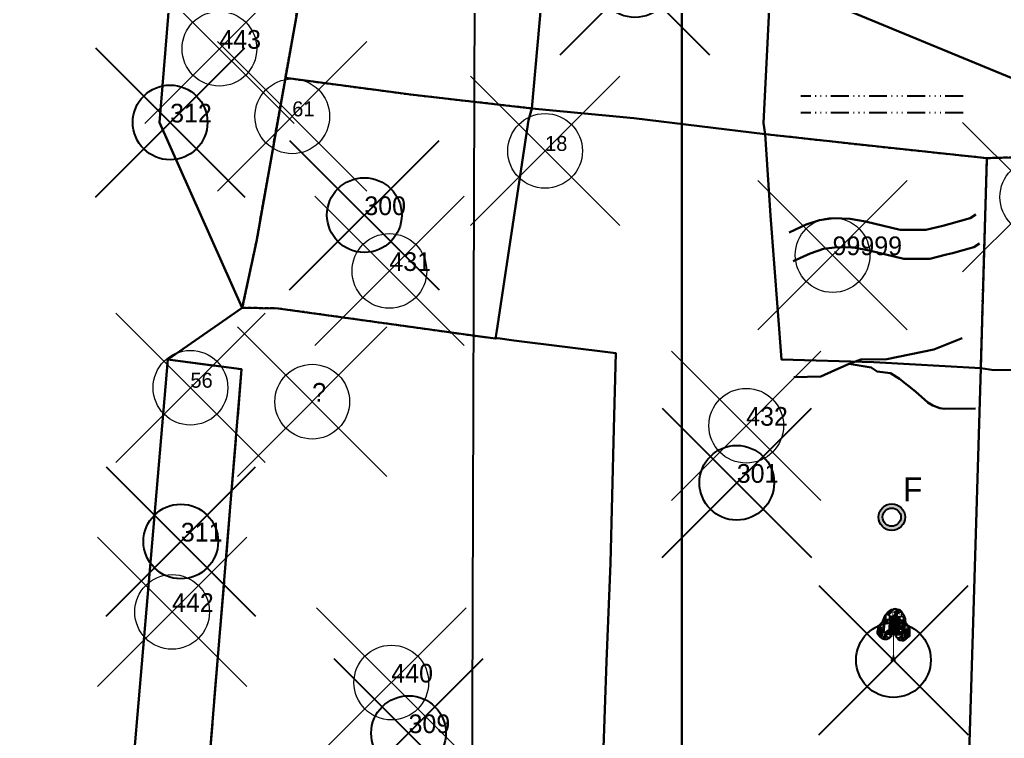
# Model space of a CAD drawing. Header units: millimetres. Extents: x -1419336 to 38707697, y -75591640 to 81.
# Drawn here: x 1562.3 to 1694.1, y -790.2 to -694 of the extents above; entities that cross this region are included whole.
import ezdxf

# ---------------------------------------------------------------- set-up
doc = ezdxf.new("R2010")
doc.units = ezdxf.units.MM
doc.header["$PDMODE"] = 35
doc.header["$PDSIZE"] = 10
for name, pattern in [('ACAD_ISO14W100', [24, 12, -3, 0, -3, 0, -3, 0, -3]), ('DASHED', [0.75, 0.5, -0.25]), ('DASHED2', [9.525, 6.35, -3.175])]:
    doc.linetypes.add(name, pattern=pattern)
for name, color, linetype in [('Image', 7, 'Continuous'), ('Legend', 250, 'Continuous'), ('Line_Marking_Adusting_Sheet', 1, 'Continuous'), ('Poly_Off', 7, 'Continuous'), ('Sym_F', 250, 'Continuous'), ('Sym_Tree', 92, 'Continuous'), ('Sym_Tree_1', 2, 'Continuous'), ('Text_Survey_No_Old', 5, 'Continuous')]:
    doc.layers.add(name, color=color, linetype=linetype)
for name, color, linetype, lineweight in [('Poly_Survey_Bndry', 250, 'Continuous', 30), ('Text_Map_In', 250, 'Continuous', 0), ('Text_Survey_No', 250, 'Continuous', 0)]:
    doc.layers.add(name, color=color, linetype=linetype, lineweight=lineweight)
doc.layers.add('Text_Chalta_No', color=5, linetype='Continuous', lineweight=0, true_color=0x0000ff)
doc.styles.get("Standard").update_dxf_attribs({"font": 'SakalBharati.ttf'})
picture_1 = doc.add_image_def('image2.jpg', size_in_pixel=(14666, 11006))

msp = doc.modelspace()

# ---------------------------------------------------------------- hatches: boundary and pattern name
at = {"layer": 'Sym_F'}
h = msp.add_hatch(color=256, dxfattribs=at)
h.paths.add_polyline_path([(1677.24, -760.57, 1), (1680.79, -760.57, 1)])
h.paths.add_polyline_path([(1680.23, -760.57, -1), (1677.8, -760.57, -1)], flags=16)

# ---------------------------------------------------------------- linework, layer by layer
at = {"layer": 'Legend', "lineweight": 30}
for points in [[(1650.92, -515.88), (1650.92, -559.54), (1650.92, -595.1), (1650.92, -632.33), (1650.92, -1082.31), (1650.92, -1143.69), (1650.92, -1184.92), (1650.92, -1220.54)], [(1665.89, -741.82), (1669.53, -741.76), (1671.41, -740.91), (1673.32, -740.06), (1674.88, -739.48), (1678.35, -739.43), (1684.67, -738.12), (1688.44, -736.62)], [(1673.32, -740.06), (1676.28, -740.52), (1677.05, -741.05), (1678.83, -741.31), (1680.04, -742.06), (1682.19, -743.77), (1683.84, -745.24), (1684.5, -745.63), (1685.46, -745.97), (1686.1, -746.07), (1690.22, -746.04)]]:
    msp.add_lwpolyline(points, dxfattribs=at)
at = {"layer": 'Legend', "linetype": 'ACAD_ISO14W100', "ltscale": 0.2, "flags": 128}
for points in [[(1688.58, -704.21), (1666.86, -704.21)], [(1688.58, -706.42), (1666.86, -706.42)]]:
    msp.add_lwpolyline(points, dxfattribs=at)
at = {"layer": 'Legend', "color": 5, "lineweight": 30}
for points in [[(1665.3, -722.44), (1667.58, -721.4), (1669.36, -720.79), (1671.2, -720.56), (1673.43, -720.63), (1675.5, -720.98), (1680.13, -722.11), (1682.18, -722.11), (1683.6, -722.11), (1685.84, -721.55), (1686.65, -721.34), (1689.52, -720.54), (1690.27, -720.06)], [(1665.8, -726.31), (1668.08, -725.26), (1669.86, -724.66), (1671.7, -724.43), (1673.93, -724.49), (1676, -724.85), (1680.63, -725.98), (1682.68, -725.98), (1684.1, -725.98), (1686.34, -725.41), (1687.16, -725.21), (1690.02, -724.41), (1690.77, -723.93)]]:
    msp.add_lwpolyline(points, dxfattribs=at)
at = {"layer": 'Line_Marking_Adusting_Sheet'}
msp.add_lwpolyline([(1621.71, -1142.63), (1623.46, -608.35)], dxfattribs=at)
at = {"layer": 'Poly_Off'}
for points in [[(1592.07, -732.53), (1580.98, -707.73), (1583.51, -676.6)], [(1582.08, -739.47), (1592.07, -732.53)], [(1583.87, -855.95), (1576.07, -809.97), (1582.08, -739.47)]]:
    msp.add_lwpolyline(points, dxfattribs=at)
at = {"layer": 'Poly_Survey_Bndry'}
for points in [[(1663.63, -671.96), (1666.11, -640.54), (1667.44, -615.42), (1816.47, -599.57), (1814.78, -633.18), (1813.07, -655.98), (1811.12, -685.26), (1810.08, -703.13), (1810.11, -703.56), (1788.05, -704.94), (1763.59, -706.47), (1751.55, -707.3), (1736.66, -708.14), (1718.64, -709.3), (1713.36, -709.75), (1695.01, -712.41), (1691.75, -712.51), (1675.59, -710.79), (1662.09, -709.29), (1661.84, -707.81)], [(1605.14, -657.28), (1601.66, -679.54), (1600.83, -684.88), (1597.84, -701.77), (1614.97, -704.04), (1630.85, -705.84), (1634.58, -663.9), (1634.83, -661.84), (1610.86, -658.25)], [(1663.63, -671.96), (1661.84, -707.81), (1662.09, -709.29), (1644.5, -707.17), (1630.85, -705.84), (1634.58, -663.9), (1634.83, -661.84)], [(1583.51, -676.6), (1599.18, -678.5), (1601.66, -679.54), (1600.83, -684.88), (1597.84, -701.77), (1593.96, -723.68), (1592.07, -732.53), (1580.98, -707.73)], [(1592.07, -732.53), (1593.96, -723.68), (1597.84, -701.77), (1614.97, -704.04), (1630.85, -705.84), (1630.4, -707.43), (1626.13, -735.6), (1625.98, -736.64), (1624.28, -736.45), (1596.88, -732.62)], [(1691.75, -712.51), (1695.01, -712.41), (1713.36, -709.75), (1718.64, -709.3), (1736.66, -708.14), (1751.55, -707.3), (1763.59, -706.47), (1788.05, -704.94), (1810.11, -703.56), (1810.41, -707.09), (1810.96, -739.86), (1764.47, -732.22), (1726.62, -727.02), (1719.19, -740.62), (1692.69, -740.88), (1690.93, -740.64)], [(1626.29, -736.62), (1625.98, -736.64), (1626.13, -735.6), (1630.4, -707.43), (1630.85, -705.84), (1644.5, -707.17), (1662.09, -709.29), (1662.79, -720.2), (1664.26, -739.47), (1676.61, -739.83), (1690.93, -740.64), (1689.94, -774.61), (1689.29, -795.13), (1689.24, -796.75), (1687.76, -796.73), (1670.58, -796.46), (1642.03, -796.04), (1640.27, -795.8), (1640.37, -792.73), (1640.81, -779.89), (1641.35, -766.74), (1641.82, -748.68), (1642.09, -738.63), (1628.44, -736.9)], [(1691.75, -712.51), (1690.93, -740.64), (1676.61, -739.83), (1664.26, -739.47), (1662.79, -720.2), (1662.09, -709.29), (1675.59, -710.79)], [(1751.31, -799.31), (1711.01, -796.47), (1704.64, -796.02), (1691.71, -795.21), (1689.29, -795.13), (1689.94, -774.61), (1690.93, -740.64), (1692.69, -740.88), (1719.19, -740.62), (1726.62, -727.02), (1764.47, -732.22), (1810.96, -739.86), (1811.32, -757.65), (1811.46, -759.34), (1811.49, -759.79), (1807.72, -788.66), (1805.72, -803.59), (1801.73, -803.19), (1763.9, -800.2)], [(1582.08, -739.47), (1576.07, -809.97), (1583.87, -855.95), (1586.83, -803.2), (1591.98, -740.78)]]:
    msp.add_lwpolyline(points, close=True, dxfattribs=at)
for points in [[(1630.85, -705.84), (1634.58, -663.9), (1634.83, -661.84)], [(1663.63, -671.96), (1661.84, -707.81), (1662.09, -709.29)], [(1630.85, -705.84), (1630.4, -707.43), (1626.13, -735.6), (1625.98, -736.64)], [(1662.09, -709.29), (1644.5, -707.17), (1630.85, -705.84)], [(1690.93, -740.64), (1676.61, -739.83), (1664.26, -739.47), (1662.79, -720.2), (1662.09, -709.29)], [(1690.93, -740.64), (1692.69, -740.88), (1719.19, -740.62), (1726.62, -727.02), (1764.47, -732.22), (1810.96, -739.86)], [(1640.37, -792.73), (1640.81, -779.89), (1641.35, -766.74), (1641.82, -748.68), (1642.09, -738.63), (1628.44, -736.9), (1626.29, -736.62), (1625.98, -736.64), (1624.28, -736.45), (1596.88, -732.62), (1592.07, -732.53), (1582.08, -739.47), (1591.98, -740.78), (1586.83, -803.2)], [(1625.98, -736.64), (1626.29, -736.62)], [(1640.27, -795.8), (1640.37, -792.73), (1640.81, -779.89), (1641.35, -766.74), (1641.82, -748.68), (1642.09, -738.63), (1628.44, -736.9), (1626.29, -736.62)], [(1689.29, -795.13), (1689.94, -774.61), (1690.93, -740.64)]]:
    msp.add_lwpolyline(points, dxfattribs=at)
at = {"layer": 'Poly_Survey_Bndry', "linetype": 'DASHED'}
for points in [[(1601.66, -679.54), (1600.83, -684.88), (1597.84, -701.77)], [(1597.84, -701.77), (1593.96, -723.68), (1592.07, -732.53)], [(1630.85, -705.84), (1614.97, -704.04), (1597.84, -701.77)], [(1691.75, -712.51), (1695.01, -712.41), (1713.36, -709.75), (1718.64, -709.3), (1736.66, -708.14), (1751.55, -707.3), (1763.59, -706.47), (1788.05, -704.94), (1810.11, -703.56)], [(1662.09, -709.29), (1675.59, -710.79), (1691.75, -712.51)], [(1691.75, -712.51), (1690.93, -740.64)], [(1592.07, -732.53), (1596.88, -732.62), (1624.28, -736.45), (1625.98, -736.64)]]:
    msp.add_lwpolyline(points, dxfattribs=at)
at = {"layer": 'Poly_Survey_Bndry', "linetype": 'DASHED2'}
msp.add_lwpolyline([(1582.08, -739.47), (1591.98, -740.78), (1586.83, -803.2), (1583.87, -855.95)], dxfattribs=at)
at = {"layer": 'Sym_F'}
for major_axis in [(1.78, 0), (1.22, 0)]:
    msp.add_ellipse((1679.02, -760.57), major_axis=major_axis, ratio=1, dxfattribs=at)
at = {"layer": 'Sym_Tree'}
for p, q in [((1679.49, -772.88), (1679.25, -772.91)), ((1678.89, -779.7), (1679.54, -779.7))]:
    msp.add_line(p, q, dxfattribs=at)
at = {"layer": 'Sym_Tree', "color": 82, "const_width": 0.8}
for points in [[(1678.93, -776.37), (1679.03, -773.74)], [(1679.02, -776.38), (1679.13, -773.76)], [(1679.37, -775.99), (1679.47, -773.37)], [(1679.7, -776.43), (1679.81, -773.81)], [(1678.27, -775.76), (1678.61, -776.25)], [(1678.79, -775.88), (1679.14, -776.37)], [(1680.62, -776), (1680.13, -776.33)], [(1680.24, -775.78), (1680.59, -776.27)]]:
    msp.add_lwpolyline(points, dxfattribs=at)
at = {"layer": 'Sym_Tree', "color": 34}
msp.add_lwpolyline([(1679.25, -779.7, 0.48, 0.16, 0), (1679.25, -779.04, 0.16, 0.16, 0), (1679.25, -776.35, 0.16, 0.16, 0)], format="xyseb", dxfattribs=at)
at = {"layer": 'Sym_Tree', "color": 82}
msp.add_open_spline([(1679.03, -776.46), (1678.88, -776.63), (1678.65, -776.88), (1678.2, -776.98), (1677.81, -776.95), (1677.47, -776.62), (1677, -776.22), (1677.21, -775.61), (1677.22, -775.01), (1677.92, -774.67), (1677.94, -773.84), (1678.46, -773.31), (1678.87, -772.95), (1679.16, -772.91), (1679.25, -772.91)], degree=3, knots=[0, 0, 0, 0, 0.357151, 0.545743, 0.741494, 0.970117, 1.319935, 1.641608, 1.935314, 2.250626, 2.755061, 3.137005, 3.457298, 3.618487, 3.618487, 3.618487, 3.618487], dxfattribs=at)
at = {"layer": 'Sym_Tree', "color": 82, "start_tangent": (1679.254488, -779.701269), "end_tangent": (1679.254488, -779.701269)}
msp.add_spline([(1679.49, -776.46), (1679.93, -776.94), (1680.25, -777.06), (1680.6, -777.07), (1680.96, -776.86), (1681.42, -776.42), (1681.43, -775.84), (1681.37, -775.31), (1681.01, -774.86), (1680.79, -773.97), (1680.43, -773.38), (1680, -772.99), (1679.49, -772.88)], degree=3, dxfattribs=at)
at = {"layer": 'Sym_Tree', "color": 82}
for points in [[(1678.24, -773.52), (1678.08, -773.8), (1678, -774.08), (1677.93, -774.34)], [(1678.36, -773.92), (1678.21, -773.59), (1678.08, -773.8), (1678.01, -774.04)], [(1679.26, -772.91), (1678.54, -773.25), (1678.24, -773.52), (1678.08, -773.8)], [(1678.15, -773.82), (1678.11, -773.81), (1678.4, -773.42), (1678.54, -773.25)], [(1678.3, -774.2), (1678.36, -773.92), (1678.36, -773.92), (1678.21, -773.59)], [(1678.34, -773.52), (1678.3, -773.48), (1678.22, -773.62), (1678.24, -773.67)], [(1678.22, -773.62), (1678.24, -773.67), (1678.27, -773.57), (1678.34, -773.52)], [(1678.4, -773.42), (1678.54, -773.25), (1678.24, -773.52), (1678.4, -773.42)], [(1678.36, -773.92), (1678.24, -773.67), (1678.32, -773.52), (1678.65, -773.31)], [(1678.24, -773.52), (1678.4, -773.42), (1678.34, -773.52), (1678.3, -773.48)], [(1678.32, -773.6), (1678.26, -773.62), (1678.24, -773.67), (1678.32, -773.6)], [(1678.24, -773.67), (1678.32, -773.6), (1679.1, -773.95), (1679.38, -774.07)], [(1678.32, -773.6), (1678.32, -773.55), (1678.32, -773.6), (1678.26, -773.62)], [(1678.27, -773.57), (1678.34, -773.52), (1679.26, -772.91), (1679.06, -772.93)], [(1678.32, -773.52), (1678.65, -773.31), (1678.68, -773.78), (1678.32, -773.6)], [(1678.58, -773.36), (1678.65, -773.31), (1678.32, -773.6), (1678.32, -773.55)], [(1678.68, -773.78), (1678.32, -773.6), (1678.33, -773.69), (1678.68, -773.78)], [(1678.33, -773.69), (1678.68, -773.78), (1678.65, -773.31), (1679.39, -773.02)], [(1678.62, -773.29), (1678.42, -773.41), (1678.34, -773.52), (1678.62, -773.29)], [(1678.65, -773.31), (1678.42, -773.41), (1678.37, -773.56), (1678.42, -773.59)], [(1678.37, -773.56), (1678.42, -773.59), (1678.58, -773.36), (1678.65, -773.31)], [(1678.65, -773.31), (1679.39, -773.02), (1678.65, -773.31), (1678.42, -773.41)], [(1678.54, -773.25), (1678.84, -773.11), (1678.62, -773.29), (1678.42, -773.41)], [(1678.84, -773.11), (1678.87, -773), (1678.69, -773.11), (1678.54, -773.25)], [(1678.69, -773.11), (1678.54, -773.25), (1678.84, -773.11), (1678.72, -773.11)], [(1678.84, -773.11), (1678.72, -773.11), (1678.54, -773.25), (1678.84, -773.11)], [(1679.72, -772.91), (1679.12, -773.3), (1678.66, -773.31), (1679.26, -772.91)], [(1678.66, -773.31), (1679.26, -772.91), (1679.46, -772.91), (1679.34, -773.05)], [(1679.26, -772.91), (1679.06, -772.93), (1678.87, -773), (1678.69, -773.11)], [(1678.87, -773), (1678.69, -773.11), (1678.98, -772.97), (1679.06, -772.93)], [(1679.02, -772.96), (1678.98, -772.97), (1678.69, -773.11), (1678.84, -773.11)], [(1679.02, -772.96), (1678.84, -773.11), (1678.85, -773.04), (1678.69, -773.11)], [(1678.69, -773.11), (1678.84, -773.11), (1678.96, -772.99), (1678.97, -772.98)], [(1678.85, -773.04), (1678.69, -773.11), (1678.84, -773.11), (1678.87, -773)], [(1679.89, -773.8), (1679.14, -773.78), (1678.82, -773.92), (1678.7, -773.67)], [(1678.79, -773.52), (1679.07, -773.29), (1679.72, -772.91), (1679.89, -773.8)], [(1679.11, -773.36), (1679.12, -773.3), (1678.79, -773.52), (1679.07, -773.29)], [(1678.95, -773), (1678.95, -773), (1679.02, -772.96), (1678.84, -773.11)], [(1678.96, -772.99), (1678.97, -772.98), (1678.86, -773.01), (1678.84, -773.11)], [(1678.86, -773.01), (1678.84, -773.11), (1678.97, -772.98), (1678.93, -773)], [(1678.98, -772.97), (1679.06, -772.93), (1678.86, -773.01), (1679.06, -772.93)], [(1678.86, -773.01), (1679.06, -772.93), (1679.02, -772.96), (1678.98, -772.97)], [(1678.97, -772.98), (1678.93, -773), (1678.95, -773)], [(1679.89, -773.8), (1679.14, -773.78), (1679.12, -774.16), (1679.06, -774.36)], [(1679.72, -772.91), (1679.89, -773.8), (1679.14, -773.78), (1679.11, -773.31)], [(1680.09, -773.05), (1679.91, -772.96), (1679.11, -773.32), (1679.12, -773.36)], [(1679.11, -773.32), (1679.12, -773.36), (1679.12, -773.3)], [(1679.12, -773.3), (1679.12, -773.3), (1679.11, -773.36), (1679.12, -773.3)], [(1679.14, -773.78), (1679.11, -773.31), (1679.89, -773.8), (1679.14, -773.78)], [(1679.26, -772.91), (1679.49, -772.88), (1679.72, -772.91), (1679.12, -773.3)], [(1679.76, -774.44), (1679.87, -774.08), (1679.89, -773.8), (1679.14, -773.78)], [(1679.46, -772.91), (1679.34, -773.05), (1679.2, -773.09), (1679.3, -772.99)], [(1679.2, -773.09), (1679.22, -773.03), (1679.3, -772.99), (1679.25, -772.91)], [(1679.2, -773.09), (1679.3, -772.99), (1679.34, -773.05), (1679.2, -773.09)], [(1679.34, -773.05), (1679.2, -773.09), (1679.22, -773.03), (1679.3, -772.99)], [(1679.3, -772.99), (1679.25, -772.91), (1679.46, -772.91), (1679.3, -772.99)], [(1679.46, -772.91), (1679.3, -772.99), (1679.49, -772.88), (1679.72, -772.91)], [(1679.47, -774.42), (1679.42, -774.05), (1679.43, -773.77), (1680.18, -773.84)], [(1680.55, -773.63), (1680.3, -773.37), (1679.72, -772.91), (1679.43, -773.77)], [(1679.72, -772.91), (1679.43, -773.77), (1680.18, -773.84), (1680.26, -773.39)], [(1680.18, -773.84), (1680.26, -773.39), (1679.43, -773.77), (1680.18, -773.84)], [(1679.43, -773.77), (1680.18, -773.84), (1680.15, -774.23), (1680.18, -774.44)], [(1679.43, -773.77), (1680.18, -773.84), (1680.48, -774.03), (1680.63, -773.79)], [(1679.53, -773.01), (1679.45, -772.96), (1679.65, -773.06), (1679.45, -772.96)], [(1679.65, -773.06), (1679.45, -772.96), (1679.49, -772.99), (1679.53, -773.01)], [(1680.63, -773.79), (1680.55, -773.71), (1679.74, -773.96), (1679.45, -774.04)], [(1679.49, -772.88), (1679.72, -772.91), (1679.99, -773.01), (1679.91, -772.96)], [(1679.54, -773.01), (1679.57, -773.04), (1679.55, -773.03)], [(1680.53, -773.8), (1680.18, -773.84), (1680.26, -773.39), (1679.58, -773)], [(1680.26, -773.39), (1679.58, -773), (1680.27, -773.39), (1680.48, -773.51)], [(1679.72, -772.91), (1680.38, -773.34), (1680.65, -773.64), (1680.78, -773.94)], [(1680.61, -773.69), (1680.55, -773.63), (1679.72, -772.91), (1679.91, -772.96)], [(1679.72, -772.91), (1679.91, -772.96), (1680.09, -773.05), (1680.25, -773.19)], [(1680.09, -773.05), (1680.25, -773.19), (1679.99, -773.01), (1679.91, -772.96)], [(1679.95, -772.99), (1679.99, -773.01), (1680.25, -773.19), (1680.11, -773.16)], [(1680.01, -773.03), (1680.01, -773.03), (1679.95, -772.99), (1680.11, -773.16)], [(1679.95, -772.99), (1680.11, -773.16), (1680.1, -773.09), (1680.25, -773.19)], [(1680.25, -773.19), (1680.11, -773.16), (1680.01, -773.03), (1679.99, -773.01)], [(1680.01, -773.03), (1679.99, -773.01), (1680.1, -773.06), (1680.11, -773.16)], [(1680.1, -773.06), (1680.11, -773.16), (1679.99, -773.01), (1680.03, -773.04)], [(1680.1, -773.09), (1680.25, -773.19), (1680.11, -773.16), (1680.09, -773.05)], [(1680.11, -773.16), (1680.09, -773.05), (1680.25, -773.19), (1680.38, -773.34)], [(1680.25, -773.19), (1680.38, -773.34), (1680.11, -773.16), (1680.22, -773.18)], [(1680.11, -773.16), (1680.22, -773.18), (1680.38, -773.34), (1680.11, -773.16)], [(1680.38, -773.34), (1680.11, -773.16), (1680.3, -773.37), (1680.48, -773.51)], [(1680.57, -773.63), (1680.26, -773.39), (1680.18, -773.84), (1680.55, -773.71)], [(1680.18, -773.84), (1680.55, -773.71), (1680.53, -773.8), (1680.18, -773.84)], [(1680.48, -774.03), (1680.63, -773.79), (1680.57, -773.63), (1680.26, -773.39)], [(1680.51, -773.67), (1680.46, -773.69), (1680.33, -773.44), (1680.26, -773.39)], [(1680.33, -773.44), (1680.26, -773.39), (1680.55, -773.71), (1680.57, -773.66)], [(1680.27, -773.39), (1680.48, -773.51), (1680.51, -773.67), (1680.46, -773.69)], [(1680.3, -773.37), (1680.48, -773.51), (1680.55, -773.63), (1680.3, -773.37)], [(1680.7, -773.96), (1680.74, -773.95), (1680.5, -773.53), (1680.38, -773.34)], [(1680.5, -773.53), (1680.38, -773.34), (1680.65, -773.64), (1680.5, -773.53)], [(1680.5, -774.31), (1680.48, -774.03), (1680.48, -774.03), (1680.67, -773.72)], [(1680.48, -774.03), (1680.67, -773.72), (1680.78, -773.94), (1680.81, -774.19)], [(1680.65, -773.64), (1680.5, -773.53), (1680.55, -773.63), (1680.59, -773.6)], [(1680.55, -773.63), (1680.59, -773.6), (1680.65, -773.75), (1680.63, -773.79)], [(1680.65, -773.75), (1680.63, -773.79), (1680.61, -773.69), (1680.55, -773.63)], [(1680.55, -773.71), (1680.57, -773.66), (1680.55, -773.71), (1680.62, -773.74)], [(1680.55, -773.71), (1680.62, -773.74), (1680.63, -773.79), (1680.55, -773.71)], [(1680.65, -773.64), (1680.78, -773.94), (1680.82, -774.23), (1680.85, -774.5)], [(1677.33, -775.05), (1677.26, -775.18), (1677.23, -775.33), (1677.21, -775.43)], [(1677.51, -775.05), (1677.53, -775.65), (1677.21, -775.41), (1677.53, -775.65)], [(1677.57, -774.97), (1677.5, -774.98), (1677.33, -775.05), (1677.26, -775.18)], [(1677.49, -775.08), (1677.4, -775.06), (1677.29, -775.15), (1677.26, -775.36)], [(1677.37, -775.12), (1677.4, -775.06), (1677.29, -775.15), (1677.33, -775.05)], [(1677.29, -775.15), (1677.33, -775.05), (1677.35, -775.3), (1677.35, -775.23)], [(1677.43, -775.08), (1678.02, -774.88), (1677.33, -775.04), (1677.4, -774.98)], [(1677.33, -775.04), (1677.4, -774.98), (1677.44, -774.94), (1677.51, -774.88)], [(1677.48, -775.12), (1677.35, -775.23), (1677.55, -775.09), (1677.51, -775.05)], [(1677.35, -775.23), (1677.37, -775.12), (1677.49, -775.08)], [(1677.49, -775.08), (1677.49, -775.08), (1677.37, -775.12), (1677.4, -775.06)], [(1677.51, -774.89), (1677.44, -774.94), (1677.4, -774.98), (1677.48, -774.97)], [(1677.4, -774.98), (1677.48, -774.97), (1677.5, -774.98), (1677.57, -774.97)], [(1677.53, -775.07), (1677.59, -775.03), (1677.49, -775.08), (1677.4, -775.06)], [(1677.55, -775.09), (1677.51, -775.05), (1677.43, -775.08), (1678.02, -774.88)], [(1677.44, -774.94), (1677.51, -774.88), (1677.56, -774.83), (1677.59, -774.95)], [(1677.56, -774.83), (1677.59, -774.95), (1677.5, -774.98), (1677.44, -774.94)], [(1677.5, -774.98), (1677.44, -774.94), (1677.51, -774.88), (1677.52, -774.94)], [(1677.44, -774.94), (1677.5, -774.94), (1677.51, -774.89), (1677.44, -774.94)], [(1677.5, -774.94), (1677.5, -774.94), (1677.44, -774.94), (1677.5, -774.94)], [(1677.54, -774.9), (1677.48, -774.97), (1677.69, -774.73)], [(1677.59, -774.95), (1677.5, -774.94), (1677.54, -774.9), (1677.48, -774.97)], [(1677.51, -774.89), (1677.54, -774.9), (1677.5, -774.94)], [(1677.5, -774.98), (1677.57, -774.97), (1677.59, -774.95), (1677.5, -774.94)], [(1677.57, -774.97), (1677.57, -774.97), (1677.57, -774.97), (1677.5, -774.98)], [(1677.51, -774.88), (1677.52, -774.94), (1677.51, -774.89), (1677.54, -774.9)], [(1677.7, -775.23), (1677.6, -775.02), (1677.51, -775.05), (1677.53, -775.65)], [(1677.6, -775.02), (1677.6, -775.13), (1677.51, -775.05), (1677.6, -775.02)], [(1677.51, -775.05), (1677.6, -775.02), (1677.59, -775.12), (1677.51, -775.08)], [(1677.59, -775.12), (1677.51, -775.08), (1677.59, -775.12), (1677.6, -775.04)], [(1678.19, -774.79), (1678.08, -776), (1677.53, -775.65), (1677.81, -775.07)], [(1678.08, -776), (1677.53, -775.65), (1677.57, -774.97), (1677.82, -774.92)], [(1677.59, -775.12), (1677.6, -775.04), (1677.53, -775.07), (1677.59, -775.03)], [(1677.53, -775.65), (1677.81, -775.07), (1677.77, -775.9), (1677.77, -776.22)], [(1677.56, -774.83), (1677.57, -774.86), (1677.69, -774.73), (1677.83, -774.64)], [(1677.69, -774.73), (1677.69, -774.73), (1677.56, -774.83), (1677.57, -774.86)], [(1677.83, -774.79), (1677.83, -774.64), (1677.57, -774.97)], [(1677.69, -774.73), (1677.83, -774.64), (1677.57, -774.97), (1677.57, -774.86)], [(1677.57, -774.97), (1677.57, -774.86), (1677.64, -774.94), (1677.83, -774.64)], [(1677.57, -774.97), (1677.82, -774.92), (1678, -774.77), (1677.82, -774.92)], [(1677.57, -774.97), (1677.57, -774.97), (1677.57, -774.97)], [(1677.57, -774.97), (1677.57, -774.97), (1677.57, -774.97)], [(1677.59, -775.14), (1677.64, -775.1), (1677.6, -775.02), (1677.6, -775.13)], [(1677.81, -774.95), (1677.81, -775.07), (1677.7, -775.23), (1677.6, -775.02)], [(1677.64, -774.94), (1677.83, -774.64), (1677.83, -774.79), (1677.95, -774.79)], [(1677.83, -774.85), (1677.83, -774.79), (1677.64, -774.94), (1677.83, -774.85)], [(1677.64, -774.94), (1677.83, -774.85), (1677.83, -774.79), (1677.65, -774.91)], [(1677.83, -774.79), (1677.65, -774.91), (1677.83, -774.85), (1677.83, -774.79)], [(1677.69, -774.73), (1677.83, -774.64), (1677.93, -774.34), (1677.9, -774.34)], [(1677.82, -774.54), (1677.82, -774.54), (1677.69, -774.73), (1677.83, -774.64)], [(1677.81, -775.07), (1677.81, -774.95), (1677.72, -775.27), (1677.7, -775.23)], [(1677.76, -775.35), (1677.81, -775.3), (1677.81, -775.07), (1677.81, -774.95)], [(1678, -774.77), (1677.82, -774.92), (1677.81, -775.07), (1677.82, -774.92)], [(1678.19, -774.79), (1678, -774.77), (1677.86, -775.23), (1677.81, -775.07)], [(1677.81, -775.07), (1677.82, -774.92), (1677.83, -774.79)], [(1677.86, -775.23), (1677.81, -775.07), (1677.81, -775.07), (1677.81, -774.95)], [(1677.81, -775.07), (1677.81, -774.95), (1677.81, -774.95), (1677.91, -774.96)], [(1677.81, -774.95), (1677.91, -774.96), (1677.81, -774.95), (1677.81, -775.07)], [(1678.14, -774.14), (1677.93, -774.34), (1678, -774.77), (1677.83, -774.79)], [(1677.83, -774.79), (1677.83, -774.79), (1677.83, -774.79), (1677.83, -774.64)], [(1677.83, -774.85), (1677.83, -774.79), (1677.86, -774.68), (1677.83, -774.64)], [(1678, -774.77), (1677.83, -774.79), (1678.28, -774.81), (1678.76, -774.81)], [(1677.83, -774.79), (1677.83, -774.79), (1677.83, -774.79)], [(1677.83, -774.79), (1677.95, -774.79), (1677.83, -774.85), (1677.83, -774.79)], [(1677.93, -774.34), (1677.9, -774.34), (1677.88, -774.43), (1677.84, -774.49)], [(1677.84, -774.61), (1677.86, -774.68), (1677.93, -774.34), (1677.98, -774.52)], [(1677.88, -774.43), (1677.84, -774.49), (1677.84, -774.61), (1677.86, -774.68)], [(1677.85, -774.56), (1677.86, -774.68), (1678.02, -774.09), (1678.04, -774.03)], [(1677.88, -774.43), (1677.93, -774.34), (1677.85, -774.56), (1677.86, -774.68)], [(1677.93, -774.34), (1677.98, -774.52), (1677.88, -774.43), (1677.93, -774.34)], [(1677.96, -774.17), (1677.9, -774.34), (1678.15, -773.82), (1678.11, -773.81)], [(1678.01, -773.94), (1677.97, -774.1), (1677.96, -774.17), (1677.9, -774.34)], [(1678, -774.08), (1678.01, -774.04), (1677.9, -774.34), (1677.93, -774.34)], [(1677.96, -774.26), (1677.9, -774.34), (1677.97, -774.1), (1678.02, -774.09)], [(1677.94, -774.29), (1677.97, -774.19), (1677.96, -774.26), (1677.9, -774.34)], [(1677.9, -774.34), (1677.93, -774.34), (1677.95, -774.28), (1677.96, -774.26)], [(1678.36, -773.92), (1678.11, -773.81), (1678.14, -774.14), (1677.93, -774.34)], [(1678, -774.08), (1677.93, -774.34), (1678.3, -774.2), (1678.36, -773.92)], [(1677.98, -774.11), (1678.01, -773.94), (1677.94, -774.29), (1677.97, -774.19)], [(1677.95, -774.28), (1677.96, -774.26), (1677.97, -774.19), (1678.01, -774.04)], [(1677.97, -774.19), (1678.01, -774.04), (1678.02, -773.93), (1678.01, -773.93)], [(1677.97, -774.1), (1678.02, -774.09), (1678.01, -773.94), (1677.97, -774.1)], [(1678.01, -773.93), (1678.08, -773.8), (1677.98, -774.11), (1678.01, -773.94)], [(1678.02, -774.09), (1678.04, -774.03), (1678, -774.08), (1678.01, -774.04)], [(1678, -774.77), (1678.53, -774.72), (1678.14, -774.14), (1678.39, -774.51)], [(1678.14, -774.14), (1678.39, -774.51), (1678.53, -774.72), (1678, -774.77)], [(1678.6, -774.36), (1678.53, -774.72), (1678, -774.77), (1678.53, -774.72)], [(1678.53, -774.72), (1678, -774.77), (1678.28, -774.81)], [(1678.19, -774.79), (1678.47, -774.97), (1678.19, -774.79), (1678, -774.77)], [(1678.08, -773.8), (1678.01, -774.04), (1678.14, -774.14), (1678.36, -773.92)], [(1678.01, -774.04), (1678.05, -773.88), (1678.08, -773.8), (1678.05, -773.88)], [(1678.08, -773.8), (1678.05, -773.88), (1678.01, -773.93), (1678.08, -773.8)], [(1678.02, -773.93), (1678.01, -773.93), (1678.01, -774.04), (1678.05, -773.88)], [(1678.14, -774.14), (1678.36, -773.92), (1678.36, -773.92), (1678.11, -773.81)], [(1678.66, -774.16), (1679.03, -774.16), (1678.6, -774.36), (1678.14, -774.14)], [(1678.6, -774.36), (1678.14, -774.14), (1678.6, -774.36), (1678.53, -774.72)], [(1678.47, -774.97), (1678.51, -774.81), (1678.19, -774.79), (1678.47, -774.97)], [(1678.28, -774.81), (1678.76, -774.81), (1679.31, -774.44), (1679.41, -774.08)], [(1678.28, -774.81), (1678.28, -774.81), (1678.47, -774.97), (1678.51, -774.81)], [(1679.87, -775.55), (1678.78, -775.59), (1678.65, -774.79), (1678.53, -776)], [(1678.66, -774.16), (1678.6, -774.36), (1678.6, -774.36), (1678.66, -774.16)], [(1679.1, -773.95), (1679.38, -774.07), (1678.66, -774.16), (1679.03, -774.16)], [(1679.06, -774.36), (1679.12, -774.16), (1679.87, -775.55), (1678.78, -775.59)], [(1680.18, -774.44), (1680.15, -774.23), (1679.23, -775.51), (1680.3, -775.69)], [(1679.23, -775.51), (1680.3, -775.69), (1680.53, -774.92), (1680.49, -776.12)], [(1680.45, -774.92), (1679.96, -774.85), (1679.47, -774.42), (1679.42, -774.05)], [(1679.74, -773.96), (1679.45, -774.04), (1680.15, -774.23), (1679.79, -774.18)], [(1679.99, -774.92), (1679.99, -774.92), (1679.78, -775.05), (1679.76, -774.89)], [(1680.15, -774.23), (1679.79, -774.18), (1680.18, -774.44), (1680.67, -774.27)], [(1680.73, -774.91), (1680.89, -774.95), (1680.45, -774.92), (1679.96, -774.85)], [(1680.15, -774.23), (1680.18, -774.44), (1680.18, -774.44), (1680.15, -774.23)], [(1680.18, -774.44), (1680.67, -774.27), (1680.18, -774.44), (1680.21, -774.8)], [(1680.18, -774.44), (1680.21, -774.8), (1680.73, -774.91), (1680.21, -774.8)], [(1680.73, -774.91), (1680.21, -774.8), (1680.67, -774.27), (1680.38, -774.6)], [(1680.67, -774.27), (1680.38, -774.6), (1680.21, -774.8), (1680.73, -774.91)], [(1680.21, -774.8), (1680.73, -774.91), (1680.45, -774.92)], [(1680.24, -775.05), (1680.22, -774.89), (1680.53, -774.92), (1680.24, -775.05)], [(1680.53, -774.92), (1680.24, -775.05), (1680.53, -774.92), (1680.73, -774.91)], [(1680.32, -773.94), (1680.33, -774.02), (1680.36, -774.08), (1680.32, -773.94)], [(1680.78, -773.94), (1680.81, -774.19), (1680.67, -774.27), (1680.48, -774.03)], [(1680.67, -774.27), (1680.48, -774.03), (1680.48, -774.03), (1680.74, -773.95)], [(1680.48, -774.03), (1680.74, -773.95), (1680.67, -774.27), (1680.85, -774.5)], [(1680.82, -774.23), (1680.85, -774.5), (1680.5, -774.31), (1680.48, -774.03)], [(1680.53, -774.92), (1680.49, -776.12), (1681.08, -775.85), (1680.87, -775.24)], [(1680.49, -776.12), (1681.08, -775.85), (1681.12, -775.17), (1680.89, -775.09)], [(1680.53, -774.92), (1680.73, -774.91), (1680.81, -775.39), (1680.87, -775.24)], [(1680.67, -774.27), (1680.85, -774.5), (1680.73, -774.91), (1680.89, -774.95)], [(1680.84, -774.33), (1680.88, -774.5), (1680.7, -773.96), (1680.74, -773.95)], [(1681.13, -775.29), (1681.17, -775.26), (1681.25, -775.29), (1680.7, -775.02)], [(1681.25, -775.29), (1680.7, -775.02), (1681.35, -775.27), (1681.3, -775.2)], [(1681.12, -775.17), (1680.89, -775.09), (1680.73, -774.91), (1680.89, -775.09)], [(1680.73, -774.91), (1680.89, -775.09), (1680.87, -775.24), (1680.89, -775.09)], [(1681.06, -775.13), (1680.91, -774.81), (1680.89, -774.95), (1680.77, -774.94)], [(1680.89, -774.95), (1680.77, -774.94), (1680.89, -775.01), (1680.89, -774.95)], [(1680.81, -774.19), (1680.79, -774.02), (1680.78, -773.94), (1680.79, -774.02)], [(1680.82, -774.08), (1680.78, -773.94), (1680.83, -774.26), (1680.82, -774.09)], [(1680.9, -774.72), (1680.88, -774.84), (1680.79, -774.24), (1680.78, -774.17)], [(1680.79, -774.24), (1680.78, -774.17), (1680.82, -774.23), (1680.81, -774.19)], [(1680.91, -774.77), (1680.88, -774.84), (1680.85, -774.5), (1680.78, -774.67)], [(1680.85, -774.5), (1680.78, -774.67), (1680.89, -774.6), (1680.85, -774.5)], [(1680.82, -774.08), (1680.82, -774.08), (1680.81, -774.19), (1680.79, -774.02)], [(1680.85, -774.25), (1680.79, -774.24), (1680.82, -774.09), (1680.85, -774.25)], [(1680.83, -774.42), (1680.88, -774.5), (1680.85, -774.25), (1680.79, -774.24)], [(1680.82, -774.23), (1680.81, -774.19), (1680.88, -774.5), (1680.85, -774.5)], [(1680.84, -774.43), (1680.83, -774.42), (1680.83, -774.35), (1680.81, -774.19)], [(1680.83, -774.26), (1680.82, -774.09), (1680.85, -774.44), (1680.83, -774.35)], [(1680.82, -774.09), (1680.85, -774.25), (1680.84, -774.33), (1680.88, -774.5)], [(1680.85, -774.44), (1680.83, -774.35), (1680.83, -774.42), (1680.88, -774.5)], [(1680.88, -774.5), (1680.85, -774.5), (1680.84, -774.43), (1680.83, -774.42)], [(1681.04, -774.91), (1680.91, -774.81), (1680.85, -774.5), (1680.88, -774.5)], [(1680.85, -774.5), (1680.88, -774.5), (1680.89, -774.6), (1680.92, -774.65)], [(1680.89, -774.6), (1680.85, -774.5), (1680.9, -774.72), (1680.88, -774.84)], [(1680.87, -775.24), (1680.89, -775.09), (1680.89, -774.95)], [(1680.89, -774.6), (1680.92, -774.65), (1680.91, -774.77), (1680.88, -774.84)], [(1680.89, -775.02), (1680.89, -774.95), (1680.88, -774.84), (1680.91, -774.81)], [(1680.89, -774.95), (1680.89, -774.95), (1680.89, -774.95), (1680.91, -774.81)], [(1680.89, -774.95), (1680.91, -774.81), (1681.12, -775.17)], [(1680.89, -774.95), (1680.89, -774.95), (1680.89, -774.95)], [(1680.89, -775.01), (1680.89, -774.95), (1681.06, -775.13), (1680.89, -775.02)], [(1681.06, -775.13), (1680.89, -775.02), (1680.89, -774.95), (1681.05, -775.1)], [(1680.89, -774.95), (1681.05, -775.1), (1680.89, -775.02), (1680.89, -774.95)], [(1680.94, -774.71), (1680.94, -774.71), (1681.04, -774.91), (1680.91, -774.81)], [(1681.15, -775.04), (1681.14, -775.06), (1681.04, -774.91), (1680.91, -774.81)], [(1681.04, -774.91), (1680.91, -774.81), (1681.12, -775.17), (1681.14, -775.06)], [(1681.12, -775.17), (1681.14, -775.06), (1681.06, -775.13), (1680.91, -774.81)], [(1681.17, -775.11), (1681.22, -775.18), (1681.04, -774.91)], [(1681.04, -774.91), (1681.04, -774.91), (1681.15, -775.04), (1681.14, -775.06)], [(1681.26, -775.16), (1681.2, -775.09), (1681.15, -775.04), (1681.11, -775.14)], [(1681.15, -775.04), (1681.11, -775.14), (1681.19, -775.19), (1681.26, -775.16)], [(1681.2, -775.09), (1681.18, -775.15), (1681.2, -775.09), (1681.17, -775.11)], [(1681.2, -775.09), (1681.17, -775.11), (1681.2, -775.15)], [(1681.19, -775.19), (1681.26, -775.16), (1681.2, -775.09), (1681.18, -775.15)], [(1681.35, -775.27), (1681.3, -775.2), (1681.26, -775.16), (1681.2, -775.09)], [(1681.26, -775.16), (1681.2, -775.15), (1681.2, -775.09), (1681.26, -775.16)], [(1681.2, -775.09), (1681.26, -775.16), (1681.29, -775.2), (1681.22, -775.18)], [(1677.37, -775.22), (1677.21, -775.43), (1677.11, -776.03), (1677.94, -776.1)], [(1677.17, -775.84), (1677.11, -776.03), (1677.21, -775.43), (1677.13, -775.84)], [(1677.17, -775.84), (1677.17, -775.84), (1677.17, -775.84), (1677.11, -776.03)], [(1677.11, -776.03), (1677.94, -776.1), (1677.91, -776.94), (1677.73, -776.85)], [(1677.24, -776.41), (1677.14, -776.22), (1677.11, -776.03), (1677.75, -776.76)], [(1677.11, -776.03), (1677.75, -776.76), (1677.74, -776.81), (1677.53, -776.64)], [(1677.59, -776.62), (1677.53, -776.64), (1677.11, -776.03), (1677.59, -776.62)], [(1677.11, -776.03), (1677.59, -776.62), (1677.59, -776.62), (1677.14, -776.22)], [(1677.27, -776.43), (1677.14, -776.22), (1677.14, -776.23), (1677.11, -776.03)], [(1677.14, -776.23), (1677.11, -776.03), (1677.14, -776.22), (1677.19, -776.27)], [(1677.21, -775.43), (1677.13, -775.84), (1677.28, -775.5), (1677.29, -775.47)], [(1677.14, -776.22), (1677.19, -776.27), (1677.21, -775.43), (1677.28, -775.5)], [(1677.91, -776.94), (1677.73, -776.85), (1677.24, -776.41), (1677.14, -776.22)], [(1677.59, -776.62), (1677.14, -776.22), (1677.27, -776.43), (1677.14, -776.22)], [(1677.21, -775.43), (1677.28, -775.5), (1677.17, -775.84)], [(1677.23, -775.33), (1677.21, -775.43), (1677.39, -775.51), (1677.58, -775.14)], [(1677.21, -775.41), (1677.53, -775.65), (1677.7, -775.23), (1677.58, -775.14)], [(1677.33, -775.26), (1677.33, -775.26), (1677.37, -775.22), (1677.21, -775.43)], [(1677.27, -775.29), (1677.24, -775.3), (1677.23, -775.33), (1677.32, -775.23)], [(1677.23, -775.33), (1677.32, -775.23), (1677.32, -775.23)], [(1677.33, -775.26), (1677.24, -775.3), (1677.3, -775.27), (1677.29, -775.15)], [(1677.3, -775.27), (1677.29, -775.15), (1677.27, -775.29), (1677.24, -775.3)], [(1677.26, -775.36), (1677.26, -775.36), (1677.33, -775.26), (1677.24, -775.3)], [(1677.29, -775.15), (1677.26, -775.36), (1677.35, -775.23), (1677.37, -775.12)], [(1677.35, -775.3), (1677.35, -775.23), (1677.26, -775.36)], [(1677.32, -775.53), (1677.35, -775.47), (1677.27, -776.43), (1677.42, -776.52)], [(1677.31, -775.42), (1677.69, -775.33), (1677.32, -775.37), (1677.28, -775.5)], [(1677.32, -775.37), (1677.28, -775.5), (1677.31, -775.69), (1677.4, -775.55)], [(1677.28, -775.5), (1677.29, -775.47), (1677.94, -776.1), (1677.78, -775.95)], [(1677.4, -775.55), (1677.41, -775.61), (1677.31, -775.42), (1677.69, -775.33)], [(1677.31, -775.69), (1677.4, -775.55), (1677.32, -775.53), (1677.35, -775.47)], [(1677.32, -775.23), (1677.32, -775.23), (1677.33, -775.26)], [(1677.39, -775.51), (1677.58, -775.14), (1677.48, -775.12), (1677.35, -775.23)], [(1677.53, -775.65), (1677.53, -775.65), (1677.46, -775.87), (1677.39, -775.51)], [(1677.46, -775.87), (1677.39, -775.51), (1677.78, -775.95), (1677.52, -775.69)], [(1677.55, -775.68), (1677.41, -775.61), (1677.4, -775.55), (1677.41, -775.61)], [(1677.52, -775.69), (1677.59, -775.73), (1677.55, -775.68), (1677.41, -775.61)], [(1677.66, -775.31), (1677.57, -775.28), (1677.66, -775.31), (1677.52, -775.26)], [(1677.66, -775.31), (1677.52, -775.26), (1677.66, -775.31), (1677.53, -775.65)], [(1677.84, -775.51), (1677.62, -775.74), (1677.52, -775.69), (1677.59, -775.73)], [(1677.78, -775.95), (1677.52, -775.69), (1677.53, -775.65), (1677.79, -775.82)], [(1677.66, -775.31), (1677.53, -775.65), (1677.59, -775.14), (1677.7, -775.23)], [(1677.7, -775.23), (1677.76, -775.35), (1677.53, -775.65), (1677.69, -775.33)], [(1677.53, -775.65), (1677.69, -775.33), (1677.66, -775.31), (1677.57, -775.28)], [(1677.94, -776.1), (1677.78, -775.95), (1678.06, -775.51), (1677.53, -775.65)], [(1678.06, -775.51), (1677.53, -775.65), (1677.53, -775.65)], [(1677.53, -775.65), (1677.53, -775.65), (1677.84, -775.51), (1677.62, -775.74)], [(1677.53, -775.65), (1677.79, -775.82), (1677.53, -775.65), (1677.69, -775.64)], [(1677.53, -775.65), (1677.69, -775.64), (1677.53, -775.65)], [(1678.08, -776), (1677.77, -775.9), (1678.08, -776), (1677.53, -775.65)], [(1677.7, -775.23), (1677.58, -775.14), (1677.7, -775.23), (1677.57, -775.28)], [(1677.7, -775.23), (1677.57, -775.28), (1677.7, -775.23), (1677.76, -775.35)], [(1677.59, -775.14), (1677.7, -775.23), (1677.59, -775.14), (1677.64, -775.1)], [(1677.72, -775.27), (1677.7, -775.23), (1677.86, -775.23), (1677.81, -775.3)], [(1677.8, -775.44), (1677.89, -775.49), (1677.76, -775.35), (1677.81, -775.3)], [(1678.71, -776.77), (1679.03, -776.46), (1678.08, -776), (1677.76, -776.73)], [(1678.08, -776), (1677.76, -776.73), (1678.54, -776.56), (1678.1, -776.94)], [(1677.77, -775.9), (1677.77, -776.22), (1677.77, -776.22), (1678.06, -776.24)], [(1677.77, -776.22), (1678.06, -776.24), (1678.08, -776), (1677.77, -775.9)], [(1677.94, -775.29), (1677.81, -775.3), (1677.8, -775.44), (1677.89, -775.49)], [(1677.84, -775.51), (1677.8, -775.44), (1677.81, -775.3), (1677.89, -775.49)], [(1678.08, -776), (1677.91, -776.01), (1677.84, -775.51), (1677.8, -775.44)], [(1677.86, -775.23), (1677.81, -775.3), (1678.08, -776), (1677.91, -776.01)], [(1677.81, -775.3), (1677.89, -775.49), (1677.94, -775.29), (1677.81, -775.3)], [(1677.81, -775.3), (1677.89, -775.49), (1677.81, -775.3), (1677.89, -775.49)], [(1679.76, -776.81), (1679.49, -776.46), (1680.49, -776.12), (1680.71, -776.89)], [(1680.49, -776.12), (1680.71, -776.89), (1679.96, -776.63), (1680.35, -777.05)], [(1680.81, -776.06), (1680.77, -776.38), (1680.77, -776.38), (1680.48, -776.37)], [(1680.77, -776.38), (1680.48, -776.37), (1680.49, -776.12), (1680.81, -776.06)], [(1680.81, -775.39), (1680.85, -775.46), (1680.49, -776.12), (1680.65, -776.16)], [(1680.49, -776.12), (1680.65, -776.16), (1680.79, -775.67), (1680.84, -775.6)], [(1680.49, -776.12), (1680.81, -776.06), (1680.49, -776.12), (1681.08, -775.85)], [(1681.45, -776.28), (1680.62, -776.24), (1680.54, -777.08), (1680.73, -777.01)], [(1680.62, -776.24), (1680.79, -776.12), (1680.58, -775.65), (1681.08, -775.85)], [(1680.58, -775.65), (1681.08, -775.85), (1681.08, -775.85)], [(1681.29, -775.44), (1681.43, -775.67), (1681.45, -776.28), (1680.62, -776.24)], [(1681.35, -775.73), (1681.34, -775.7), (1680.62, -776.24), (1680.79, -776.12)], [(1681.27, -776.64), (1681.4, -776.47), (1681.45, -776.28), (1680.71, -776.92)], [(1681.45, -776.28), (1680.71, -776.92), (1680.72, -776.97), (1680.95, -776.83)], [(1680.85, -775.46), (1680.74, -775.64), (1680.72, -775.44), (1680.85, -775.46)], [(1680.72, -775.44), (1680.85, -775.46), (1680.84, -775.6), (1680.74, -775.64)], [(1680.79, -775.67), (1680.84, -775.6), (1680.85, -775.46), (1680.74, -775.64)], [(1680.85, -775.46), (1680.74, -775.64), (1680.85, -775.46), (1680.74, -775.64)], [(1680.84, -775.6), (1680.74, -775.64), (1680.89, -775.53), (1680.85, -775.46)], [(1681.08, -775.85), (1680.87, -775.24), (1680.81, -776.06), (1680.77, -776.38)], [(1680.87, -775.24), (1680.9, -775.12), (1680.9, -775.12), (1680.79, -775.12)], [(1680.9, -775.12), (1680.79, -775.12), (1680.9, -775.12), (1680.87, -775.24)], [(1681.08, -775.85), (1681.08, -775.85), (1680.79, -775.67), (1680.98, -775.93)], [(1680.79, -775.67), (1680.98, -775.93), (1681.09, -775.89), (1681.01, -775.92)], [(1681.13, -776.08), (1681.24, -775.72), (1680.79, -776.12), (1681.09, -775.89)], [(1680.79, -776.12), (1681.09, -775.89), (1681.08, -775.85), (1680.8, -775.98)], [(1681.08, -775.85), (1680.8, -775.98), (1681.08, -775.85), (1680.92, -775.82)], [(1680.81, -775.39), (1680.87, -775.24), (1680.87, -775.24), (1680.9, -775.12)], [(1680.94, -775.45), (1680.97, -775.41), (1680.81, -775.39), (1680.85, -775.46)], [(1680.89, -775.53), (1680.85, -775.46), (1680.87, -775.24), (1680.9, -775.12)], [(1680.87, -775.24), (1680.9, -775.12), (1680.94, -775.45), (1680.97, -775.41)], [(1680.9, -775.12), (1680.87, -775.24), (1680.97, -775.41), (1681.09, -775.22)], [(1680.97, -775.41), (1681.09, -775.47), (1680.97, -775.41), (1680.89, -775.53)], [(1680.97, -775.41), (1680.89, -775.53), (1681.08, -775.85), (1680.96, -775.51)], [(1680.9, -776.8), (1680.95, -776.83), (1681.45, -776.28), (1680.9, -776.8)], [(1681.45, -776.28), (1680.9, -776.8), (1680.9, -776.8), (1681.4, -776.47)], [(1681.08, -775.85), (1680.92, -775.82), (1681.08, -775.85)], [(1681.08, -775.85), (1680.96, -775.51), (1680.99, -775.5), (1681.09, -775.47)], [(1681.22, -775.77), (1681.2, -775.83), (1681.33, -775.65), (1680.96, -775.51)], [(1681.33, -775.65), (1680.96, -775.51), (1681.32, -775.6), (1681.35, -775.73)], [(1680.97, -775.41), (1681.09, -775.22), (1681.17, -775.26), (1681.08, -775.85)], [(1681.09, -775.34), (1680.97, -775.41), (1681.09, -775.34), (1681.04, -775.29)], [(1681.43, -775.66), (1681.08, -775.85), (1680.97, -775.41), (1681.09, -775.34)], [(1680.97, -775.41), (1681.09, -775.34), (1680.97, -775.41), (1681.09, -775.47)], [(1680.99, -775.5), (1681.08, -775.85), (1681.09, -775.34), (1680.97, -775.41)], [(1680.99, -775.5), (1681.09, -775.47), (1680.99, -775.5), (1681.14, -775.47)], [(1680.99, -775.5), (1681.14, -775.47), (1680.99, -775.5), (1681.08, -775.85)], [(1681.09, -775.89), (1681.01, -775.92), (1681.06, -775.87), (1681.2, -775.83)], [(1681.09, -775.34), (1681.04, -775.29), (1681.09, -775.22), (1681.08, -775.33)], [(1681.06, -775.87), (1681.2, -775.83), (1681.22, -775.77), (1681.2, -775.83)], [(1681.09, -775.22), (1681.08, -775.33), (1681.17, -775.26), (1681.09, -775.22)], [(1681.17, -775.26), (1681.08, -775.85), (1681.43, -775.66), (1681.08, -775.85)], [(1681.3, -775.76), (1681.28, -775.69), (1681.23, -776.66), (1681.08, -776.72)], [(1681.08, -775.85), (1681.08, -775.85), (1681.13, -776.08), (1681.24, -775.72)], [(1681.17, -775.26), (1681.09, -775.22), (1681.09, -775.32), (1681.17, -775.29)], [(1681.09, -775.32), (1681.09, -775.23), (1681.15, -775.27), (1681.1, -775.22)], [(1681.09, -775.32), (1681.17, -775.29), (1681.09, -775.32), (1681.09, -775.23)], [(1681.24, -775.72), (1681.09, -775.34), (1681.19, -775.33), (1681.32, -775.46)], [(1681.42, -775.57), (1681.43, -775.67), (1681.24, -775.72), (1681.09, -775.34)], [(1681.15, -775.27), (1681.1, -775.22), (1681.19, -775.29), (1681.28, -775.28)], [(1681.11, -775.14), (1681.2, -775.15), (1681.17, -775.11), (1681.22, -775.18)], [(1681.19, -775.19), (1681.12, -775.17), (1681.11, -775.14), (1681.2, -775.15)], [(1681.12, -775.17), (1681.12, -775.17), (1681.12, -775.17)], [(1681.12, -775.17), (1681.12, -775.17), (1681.12, -775.17)], [(1681.12, -775.17), (1681.12, -775.17), (1681.12, -775.17), (1681.19, -775.19)], [(1681.12, -775.17), (1681.19, -775.19), (1681.35, -775.28), (1681.4, -775.41)], [(1681.29, -775.2), (1681.22, -775.18), (1681.19, -775.19), (1681.12, -775.17)], [(1681.19, -775.33), (1681.32, -775.46), (1681.13, -775.29), (1681.17, -775.26)], [(1681.19, -775.29), (1681.28, -775.28), (1681.38, -775.39), (1681.39, -775.6)], [(1681.19, -775.29), (1681.19, -775.29), (1681.31, -775.35), (1681.28, -775.28)], [(1681.32, -775.46), (1681.31, -775.35), (1681.19, -775.29)], [(1681.2, -775.15), (1681.2, -775.15), (1681.26, -775.16), (1681.2, -775.15)], [(1681.32, -775.6), (1681.35, -775.73), (1681.29, -775.92), (1681.22, -775.77)], [(1681.29, -775.92), (1681.22, -775.77), (1681.3, -775.76), (1681.28, -775.69)], [(1681.23, -776.66), (1681.4, -776.47), (1681.39, -776.48), (1681.45, -776.28)], [(1681.31, -775.35), (1681.28, -775.28), (1681.38, -775.39), (1681.35, -775.28)], [(1681.33, -775.48), (1681.33, -775.48), (1681.29, -775.44), (1681.43, -775.67)], [(1681.38, -775.39), (1681.35, -775.28), (1681.31, -775.53), (1681.32, -775.46)], [(1681.38, -775.39), (1681.39, -775.6), (1681.32, -775.46), (1681.31, -775.35)], [(1681.31, -775.53), (1681.32, -775.46), (1681.39, -775.6)], [(1681.33, -775.48), (1681.42, -775.54), (1681.36, -775.5), (1681.38, -775.39)], [(1681.34, -775.46), (1681.34, -775.46), (1681.33, -775.48)], [(1681.39, -775.6), (1681.39, -775.6), (1681.33, -775.48), (1681.42, -775.54)], [(1681.4, -776.46), (1681.33, -776.51), (1681.43, -775.67), (1681.35, -775.73)], [(1681.39, -776.48), (1681.45, -776.28), (1681.4, -776.46), (1681.33, -776.51)], [(1681.39, -775.52), (1681.42, -775.54), (1681.42, -775.57), (1681.34, -775.46)], [(1681.42, -775.57), (1681.34, -775.46), (1681.34, -775.46)], [(1681.43, -775.67), (1681.45, -776.08), (1681.35, -775.73), (1681.34, -775.7)], [(1681.35, -775.28), (1681.4, -775.41), (1681.42, -775.57), (1681.43, -775.67)], [(1681.43, -775.67), (1681.35, -775.73), (1681.41, -776.08)], [(1681.36, -775.5), (1681.38, -775.39), (1681.39, -775.52), (1681.42, -775.54)], [(1681.41, -776.08), (1681.45, -776.28), (1681.43, -775.67), (1681.45, -776.08)], [(1681.41, -776.08), (1681.41, -776.08), (1681.41, -776.08), (1681.45, -776.28)], [(1677.27, -776.43), (1677.42, -776.52), (1677.73, -776.85), (1677.52, -776.66)], [(1677.6, -776.71), (1677.64, -776.56), (1677.42, -776.52), (1677.59, -776.62)], [(1677.42, -776.52), (1677.59, -776.62), (1677.75, -776.76), (1677.67, -776.72)], [(1677.53, -776.64), (1677.59, -776.62), (1677.46, -776.59), (1677.5, -776.64)], [(1677.46, -776.59), (1677.5, -776.64), (1677.5, -776.64), (1677.74, -776.81)], [(1677.5, -776.64), (1677.74, -776.81), (1677.6, -776.71), (1677.64, -776.56)], [(1677.74, -776.81), (1677.52, -776.66), (1677.5, -776.64), (1677.59, -776.62)], [(1677.5, -776.64), (1677.59, -776.62), (1677.91, -776.94), (1678.13, -776.96)], [(1677.73, -776.85), (1677.52, -776.66), (1677.53, -776.64), (1677.59, -776.62)], [(1677.7, -776.72), (1677.72, -776.74), (1677.74, -776.81), (1677.52, -776.66)], [(1677.74, -776.81), (1677.53, -776.64), (1677.59, -776.62), (1677.53, -776.64)], [(1677.59, -776.62), (1677.53, -776.64), (1677.59, -776.62), (1677.53, -776.64)], [(1677.75, -776.76), (1677.67, -776.72), (1677.74, -776.81), (1677.8, -776.75)], [(1677.74, -776.81), (1677.8, -776.75), (1677.7, -776.72), (1677.72, -776.74)], [(1677.91, -776.94), (1678.13, -776.96), (1678.33, -776.94), (1678.53, -776.88)], [(1678.2, -776.96), (1678.13, -776.96), (1677.91, -776.94), (1678.12, -776.96)], [(1678.54, -776.56), (1678.1, -776.94), (1678.69, -776.74), (1678.54, -776.56)], [(1678.1, -776.94), (1678.2, -776.94), (1678.53, -776.88), (1678.59, -776.82)], [(1678.53, -776.88), (1678.42, -776.9), (1678.15, -776.94), (1678.1, -776.87)], [(1678.15, -776.94), (1678.1, -776.87), (1678.1, -776.94), (1678.2, -776.94)], [(1678.35, -776.93), (1678.35, -776.94), (1678.13, -776.96), (1678.1, -776.94)], [(1678.13, -776.96), (1678.1, -776.94), (1678.24, -776.95), (1678.33, -776.94)], [(1678.69, -776.74), (1678.54, -776.56), (1678.59, -776.82), (1678.13, -776.96)], [(1678.59, -776.82), (1678.13, -776.96), (1678.53, -776.88), (1678.42, -776.9)], [(1678.59, -776.82), (1678.33, -776.94), (1678.23, -776.94), (1678.13, -776.96)], [(1678.23, -776.94), (1678.13, -776.96), (1678.53, -776.88), (1678.59, -776.82)], [(1678.34, -776.94), (1678.24, -776.95), (1678.2, -776.96), (1678.13, -776.96)], [(1678.24, -776.95), (1678.33, -776.94), (1678.34, -776.94), (1678.24, -776.95)], [(1678.33, -776.94), (1678.53, -776.88), (1678.71, -776.77), (1679.03, -776.46)], [(1678.53, -776.88), (1678.59, -776.82), (1678.59, -776.82), (1678.33, -776.94)], [(1678.34, -776.94), (1678.54, -776.88), (1678.61, -776.83), (1678.59, -776.82)], [(1678.53, -776.88), (1678.53, -776.88), (1678.34, -776.94), (1678.54, -776.88)], [(1678.54, -776.88), (1678.57, -776.85), (1678.35, -776.94), (1678.36, -776.89)], [(1678.35, -776.94), (1678.36, -776.89), (1678.35, -776.93), (1678.35, -776.94)], [(1678.53, -776.88), (1678.59, -776.82), (1678.7, -776.78), (1678.61, -776.83)], [(1678.7, -776.78), (1678.59, -776.82), (1678.53, -776.88)], [(1678.53, -776.88), (1678.53, -776.88), (1678.53, -776.88)], [(1678.61, -776.83), (1678.61, -776.83), (1678.54, -776.88), (1678.57, -776.85)], [(1678.7, -776.78), (1678.61, -776.83), (1678.7, -776.78), (1678.59, -776.82)], [(1679.47, -776.94), (1679.47, -776.94), (1679.47, -776.94)], [(1679.5, -776.45), (1679.48, -776.42), (1679.69, -776.54), (1679.68, -776.49)], [(1680.12, -777.02), (1679.93, -776.94), (1679.76, -776.81), (1679.49, -776.46)], [(1679.51, -776.45), (1679.51, -776.45), (1679.69, -776.54), (1679.5, -776.45)], [(1679.93, -776.94), (1679.87, -776.88), (1679.77, -776.82), (1679.86, -776.88)], [(1679.77, -776.82), (1679.86, -776.88), (1679.77, -776.82), (1679.87, -776.88)], [(1679.77, -776.82), (1679.87, -776.88), (1679.93, -776.94)], [(1679.96, -776.63), (1680.35, -777.05), (1679.79, -776.78), (1679.96, -776.63)], [(1679.79, -776.78), (1679.96, -776.63), (1679.87, -776.88), (1680.31, -777.07)], [(1680.11, -777.03), (1679.92, -776.93), (1679.86, -776.88), (1679.87, -776.88)], [(1679.86, -776.88), (1679.87, -776.88), (1679.86, -776.88), (1679.86, -776.89)], [(1679.86, -776.88), (1679.86, -776.89), (1679.92, -776.93), (1679.9, -776.9)], [(1679.87, -776.88), (1680.31, -777.07), (1679.93, -776.94), (1680.03, -776.97)], [(1680.35, -777.05), (1680.25, -777.04), (1679.93, -776.94), (1679.87, -776.88)], [(1679.93, -776.94), (1679.87, -776.88), (1679.87, -776.88), (1680.12, -777.02)], [(1679.87, -776.88), (1680.12, -777.02), (1680.22, -777.04), (1680.31, -777.07)], [(1680.22, -777.04), (1680.31, -777.07), (1679.93, -776.94), (1679.87, -776.88)], [(1680.54, -777.08), (1680.31, -777.07), (1680.12, -777.02), (1679.93, -776.94)], [(1679.93, -776.94), (1680.03, -776.97), (1680.3, -777.05), (1680.36, -776.99)], [(1680.1, -777.01), (1680.1, -777.02), (1680.32, -777.08), (1680.35, -777.05)], [(1680.32, -777.08), (1680.35, -777.05), (1680.21, -777.04), (1680.12, -777.02)], [(1680.26, -776.92), (1680.35, -776.89), (1680.26, -776.97), (1680.21, -776.91)], [(1680.26, -776.97), (1680.21, -776.91), (1680.32, -776.89), (1680.3, -776.91)], [(1680.24, -777.06), (1680.31, -777.07), (1680.54, -777.08), (1680.33, -777.07)], [(1680.3, -777.05), (1680.36, -776.99), (1680.35, -777.05), (1680.25, -777.04)], [(1680.62, -776.72), (1680.44, -776.8), (1680.26, -776.92), (1680.35, -776.89)], [(1680.52, -776.84), (1680.26, -776.97), (1680.42, -776.89), (1680.4, -776.73)], [(1680.57, -776.78), (1680.52, -776.84), (1680.52, -776.84), (1680.26, -776.97)], [(1680.26, -776.97), (1680.5, -776.86), (1680.52, -776.84), (1680.44, -776.8)], [(1680.26, -776.97), (1680.49, -776.83), (1680.44, -776.8), (1680.49, -776.83)], [(1680.32, -776.89), (1680.3, -776.91), (1680.26, -776.97), (1680.5, -776.86)], [(1680.78, -776.66), (1680.62, -776.72), (1680.27, -777.01), (1680.5, -776.86)], [(1680.27, -777.01), (1680.5, -776.86), (1680.49, -776.83), (1680.44, -776.8)], [(1680.98, -776.84), (1680.9, -776.8), (1680.54, -777.08), (1680.31, -777.07)], [(1680.42, -776.89), (1680.4, -776.73), (1680.62, -776.72), (1680.44, -776.8)], [(1680.44, -776.8), (1680.94, -776.47), (1680.78, -776.66), (1680.94, -776.47)], [(1680.49, -776.83), (1680.44, -776.8), (1680.57, -776.78), (1680.52, -776.84)], [(1680.44, -776.8), (1680.49, -776.83), (1680.44, -776.8), (1680.49, -776.83)], [(1680.54, -777.08), (1680.73, -777.01), (1681.27, -776.64), (1681.4, -776.47)]]:
    msp.add_solid(points, dxfattribs=at)
at = {"layer": 'Sym_Tree'}
for points in [[(1679.22, -773.03), (1679.3, -772.99), (1679.2, -773.09), (1679.22, -773.03)], [(1679.99, -773.01), (1679.91, -772.96), (1680.09, -773.05), (1679.99, -773.01)], [(1679.99, -773.01), (1679.99, -773.01), (1680.09, -773.05), (1679.91, -772.96)], [(1680.09, -773.05), (1679.99, -773.01), (1679.99, -773.01), (1679.96, -773)]]:
    msp.add_solid(points, dxfattribs=at)
at = {"layer": 'Sym_Tree_1'}
msp.add_point((1679.25, -779.7), dxfattribs=at)
at = {"layer": 'Text_Chalta_No'}
for p in [(1598.76, -706.91), (1632.61, -711.54), (1698.5, -717.72), (1585.13, -743.24)]:
    msp.add_point(p, dxfattribs=at)
at = {"layer": 'Text_Map_In'}
msp.add_point((1601.43, -745.11), dxfattribs=at)
at = {"layer": 'Text_Survey_No'}
for p in [(1589, -697.86), (1671.1, -725.49), (1611.76, -727.61), (1659.53, -748.33), (1582.67, -773.25), (1612.02, -782.71)]:
    msp.add_point(p, dxfattribs=at)
at = {"layer": 'Text_Survey_No_Old'}
for p in [(1644.64, -688.66), (1582.41, -707.73), (1608.41, -720.13), (1658.27, -755.97), (1583.84, -763.83), (1614.33, -789.48)]:
    msp.add_point(p, dxfattribs=at)

# ---------------------------------------------------------------- texts
at = {"layer": 'Sym_F', "linetype": 'Continuous'}
msp.add_text('F', height=3.19, dxfattribs=at).set_placement((1680.52, -758.43, 1876.66))
at = {"layer": 'Text_Chalta_No'}
for s, p in [('61', (1598.76, -706.91)), ('18', (1632.61, -711.54)), ('56', (1585.13, -743.24))]:
    msp.add_text(s, height=2, dxfattribs=at).set_placement(p)
at = {"layer": 'Text_Map_In'}
msp.add_text('पै', height=2.5, dxfattribs=at).set_placement((1601.43, -745.11))
at = {"layer": 'Text_Survey_No'}
for s, p in [('443', (1589, -697.86)), ('431', (1611.76, -727.61)), ('432', (1659.53, -748.33)), ('442', (1582.67, -773.25)), ('440', (1612.02, -782.71))]:
    msp.add_text(s, height=2.5, dxfattribs=at).set_placement(p)
at = {"layer": 'Text_Survey_No', "linetype": 'DASHED'}
msp.add_text('99999', height=2.5, dxfattribs=at).set_placement((1671.1, -725.49))
at = {"layer": 'Text_Survey_No_Old'}
for s, p in [('312', (1582.41, -707.73)), ('300', (1608.41, -720.13)), ('301', (1658.27, -755.97)), ('311', (1583.84, -763.83)), ('309', (1614.33, -789.48))]:
    msp.add_text(s, height=2.5, dxfattribs=at).set_placement(p)

# ---------------------------------------------------------------- pictures from other files: only their frames are drawn
at = {"layer": 'Image'}
image = msp.add_image(picture_1, insert=(1507.68, -624.22), size_in_units=(23932776.02, 17959276.01), rotation=-22.489864441, dxfattribs=at)
image.dxf.v_pixel = (1507.6837886, -624.1534179)
image.dxf.flags = 7

doc.saveas('drawing.dxf')
